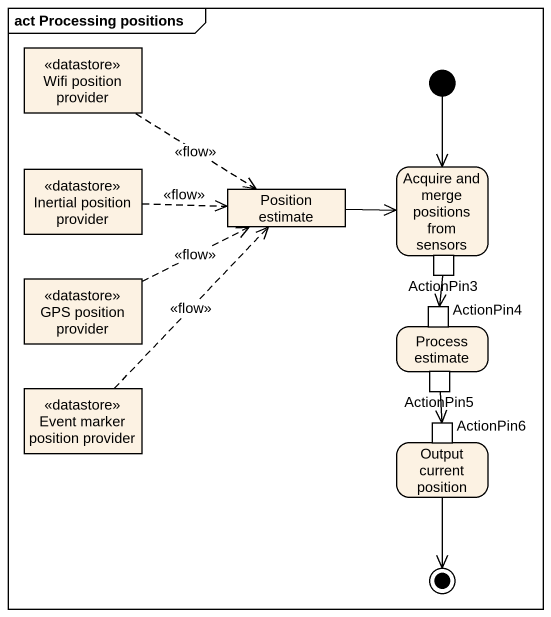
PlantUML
@startuml
mainframe act Processing positions
hide empty description
state "Wifi position provider" as Wifi_position_provider <<datastore>>
state "Inertial position provider" as Inertial_position_provider <<datastore>>
state "Acquire and merge positions from sensors" as Acquire_and_merge_positions {
  state ActionPin3 <<outputPin>>
}
state "Position estimate" as Position_estimate <<object>>
state "GPS position provider" as GPS_position_provider <<datastore>>
state "Process estimate" as Process_estimate {
  state ActionPin4 <<inputPin>>
  state ActionPin5 <<outputPin>>
}
state "Event marker position provider" as Event_marker_position <<datastore>>
state "Output current position" as Output_current_position {
  state ActionPin6 <<inputPin>>
}
[*] --> Acquire_and_merge_positions
Wifi_position_provider -[dashed]-> Position_estimate : <<flow>>
Inertial_position_provider -right[dashed]-> Position_estimate : <<flow>>
Position_estimate -right-> Acquire_and_merge_positions
GPS_position_provider -right[dashed]-> Position_estimate : <<flow>>
ActionPin3 --> ActionPin4
Event_marker_position -up[dashed]-> Position_estimate : <<flow>>
ActionPin5 --> ActionPin6
Output_current_position --> [*]
@enduml
